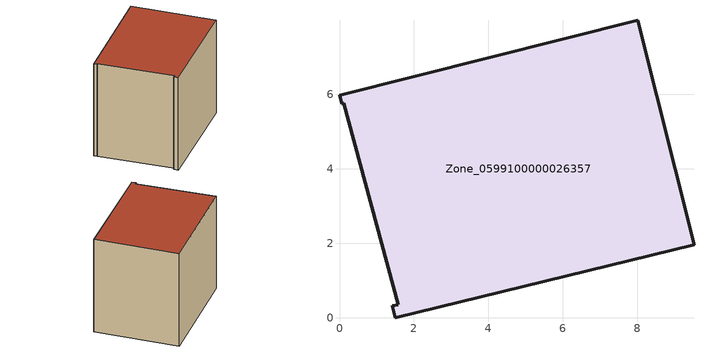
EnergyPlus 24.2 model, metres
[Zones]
Zone_0599100000026357
 floor ground (C_G): 1.58,0.35 0.11,5.77 0.06,5.75 0,5.98 8.01,8 9.53,1.96 1.5,0 1.42,0.32 z0
 wall outside (C_F): 1.5,0 9.53,1.96 8.01,8 0,5.98 0.06,5.75 0.11,5.77 1.58,0.35 1.42,0.32 1.5,0 z0:7.43
 roof outside (C_R): 0.11,5.77 1.58,0.35 1.42,0.32 1.5,0 9.53,1.96 8.01,8 0,5.98 0.06,5.75 z7.43
[BUILDING]
Pand.0599100000026357: North Axis=0; Terrain=City; Loads Convergence Tolerance Value=0.04; Temperature Convergence Tolerance Value=0.4; Solar Distribution=FullExterior; Maximum Number of Warmup Days=25; Minimum Number of Warmup Days=1
[Site:Location]
Rotterdam.The.Hague.AP_ZH_NLD Design_Conditions: Latitude=51.96; Longitude=4.45; Time Zone=1; Elevation=-4.5
[SITE:GROUNDTEMPERATURE:BUILDINGSURFACE]
18, 18, 18, 18, 18, 18, 18, 18, 18, 18, 18, 18
[MATERIAL] Thermal Absorptance=0.9; Solar Absorptance=0.7; Visible Absorptance=0.7
Name | Roughness | Thickness | Conductivity | Density | Specific Heat
G.TI.1965-1974 | MediumSmooth | 0.15 | 0.882353 | 540 | 1210
F.TI.1965-1974 | Rough | 0.3 | 0.697674 | 1920 | 840
R.TI.1965-1974 | MediumRough | 0.2 | 0.232558 | 1500 | 1000
[CONSTRUCTION]
C_G: G.TI.1965-1974
C_F: F.TI.1965-1974
C_R: R.TI.1965-1974
[ZONE]
Zone_0599100000026357: Type=1; Multiplier=1; Ceiling Height=Autocalculate; Volume=Autocalculate; Floor Area=autocalculate; Part of Total Floor Area=Yes
[ZONEINFILTRATION:DESIGNFLOWRATE]
Infil_Zone_0599100000026357: Zone or ZoneList or Space or SpaceList=Zone_0599100000026357; Schedule=AlwaysOn; Design Flow Rate Calculation Method=Flow/Area; Flow Rate per Floor Area=0.003; Constant Term Coefficient=1; Temperature Term Coefficient=0; Velocity Term Coefficient=0; Velocity Squared Term Coefficient=0
[HVACTEMPLATE:ZONE:IDEALLOADSAIRSYSTEM]
Zone_0599100000026357: Maximum Heating Supply Air Temperature=50; Minimum Cooling Supply Air Temperature=13; Maximum Heating Supply Air Humidity Ratio=0.0156; Minimum Cooling Supply Air Humidity Ratio=0.0077; Heating Limit=NoLimit; Cooling Limit=NoLimit; Dehumidification Control Type=ConstantSensibleHeatRatio; Cooling Sensible Heat Ratio=0.7; Dehumidification Setpoint=60; Humidification Control Type=None; Humidification Setpoint=30; Outdoor Air Method=None; Outdoor Air Flow Rate per Person=0.00944; Outdoor Air Flow Rate per Zone Floor Area=0; Outdoor Air Flow Rate per Zone=0; Demand Controlled Ventilation Type=None; Outdoor Air Economizer Type=NoEconomizer; Heat Recovery Type=None; Sensible Heat Recovery Effectiveness=0.7; Latent Heat Recovery Effectiveness=0.65
[ZONECONTROL:THERMOSTAT]
ThermostatControl_Zone_0599100000026357: Zone or ZoneList=Zone_0599100000026357; Control Type Schedule=DualSetpointControlType; Control 1=Thermostat_Zone_0599100000026357; Temperature Difference Between Cutout And Setpoint=0
[THERMOSTATSETPOINT:DUALSETPOINT]
Thermostat_Zone_0599100000026357: Heating Setpoint Temperature Schedule=HeatingSetpoint_Zone_0599100000026357; Cooling Setpoint Temperature Schedule=CoolingSetpoint_Zone_0599100000026357
[SCHEDULE:COMPACT]
HeatingSetpoint_Zone_0599100000026357: Through: 12/31, For: AllDays, Until: 24:00, 21
CoolingSetpoint_Zone_0599100000026357: Through: 12/31, For: AllDays, Until: 24:00, 24
DualSetpointControlType: Through: 12/31, For: AllDays, Until: 24:00, 4
AlwaysOn: Through: 12/31, For: AllDays, Until: 24:00, 1
